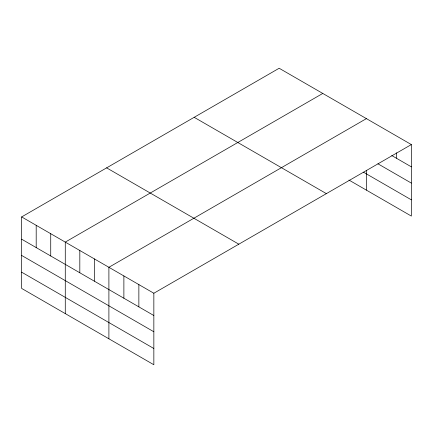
<?xml version="1.0" encoding="UTF-8"?>
<svg xmlns="http://www.w3.org/2000/svg" width="433" height="433" viewBox="0 0 433 433"><rect width="100%" height="100%" fill="white"/><g stroke="black" fill="none" stroke-linecap="round" stroke-linejoin="round"><path stroke-width="0.65" d="M21.65 216.922L153.845 293.244L153.845 364.748L21.65 288.427L21.65 216.922L279.155 68.252L411.35 144.573L411.35 216.078L348.955 180.058M322.78 93.436L65.275 242.107L65.275 313.611M366.405 118.626L108.899 267.291L108.899 338.801M153.845 293.244L411.35 144.573M391.757 155.539L411.35 166.851M377.928 163.798L411.35 183.094M363.493 172.204L411.35 199.835M194.179 117.311L326.374 193.632M106.626 167.858L238.821 244.18M21.65 239.195L153.845 315.522M21.65 255.443L153.845 331.765M21.65 272.178L153.845 348.505M396.368 152.8L396.368 158.202M366.405 170.537L366.405 190.13M138.863 284.595L138.863 306.867M123.881 275.94L123.881 298.218M94.356 258.896L94.356 281.174M79.818 250.501L79.818 272.779M50.731 233.712L50.731 255.99M36.193 225.317L36.193 247.595"/></g></svg>
